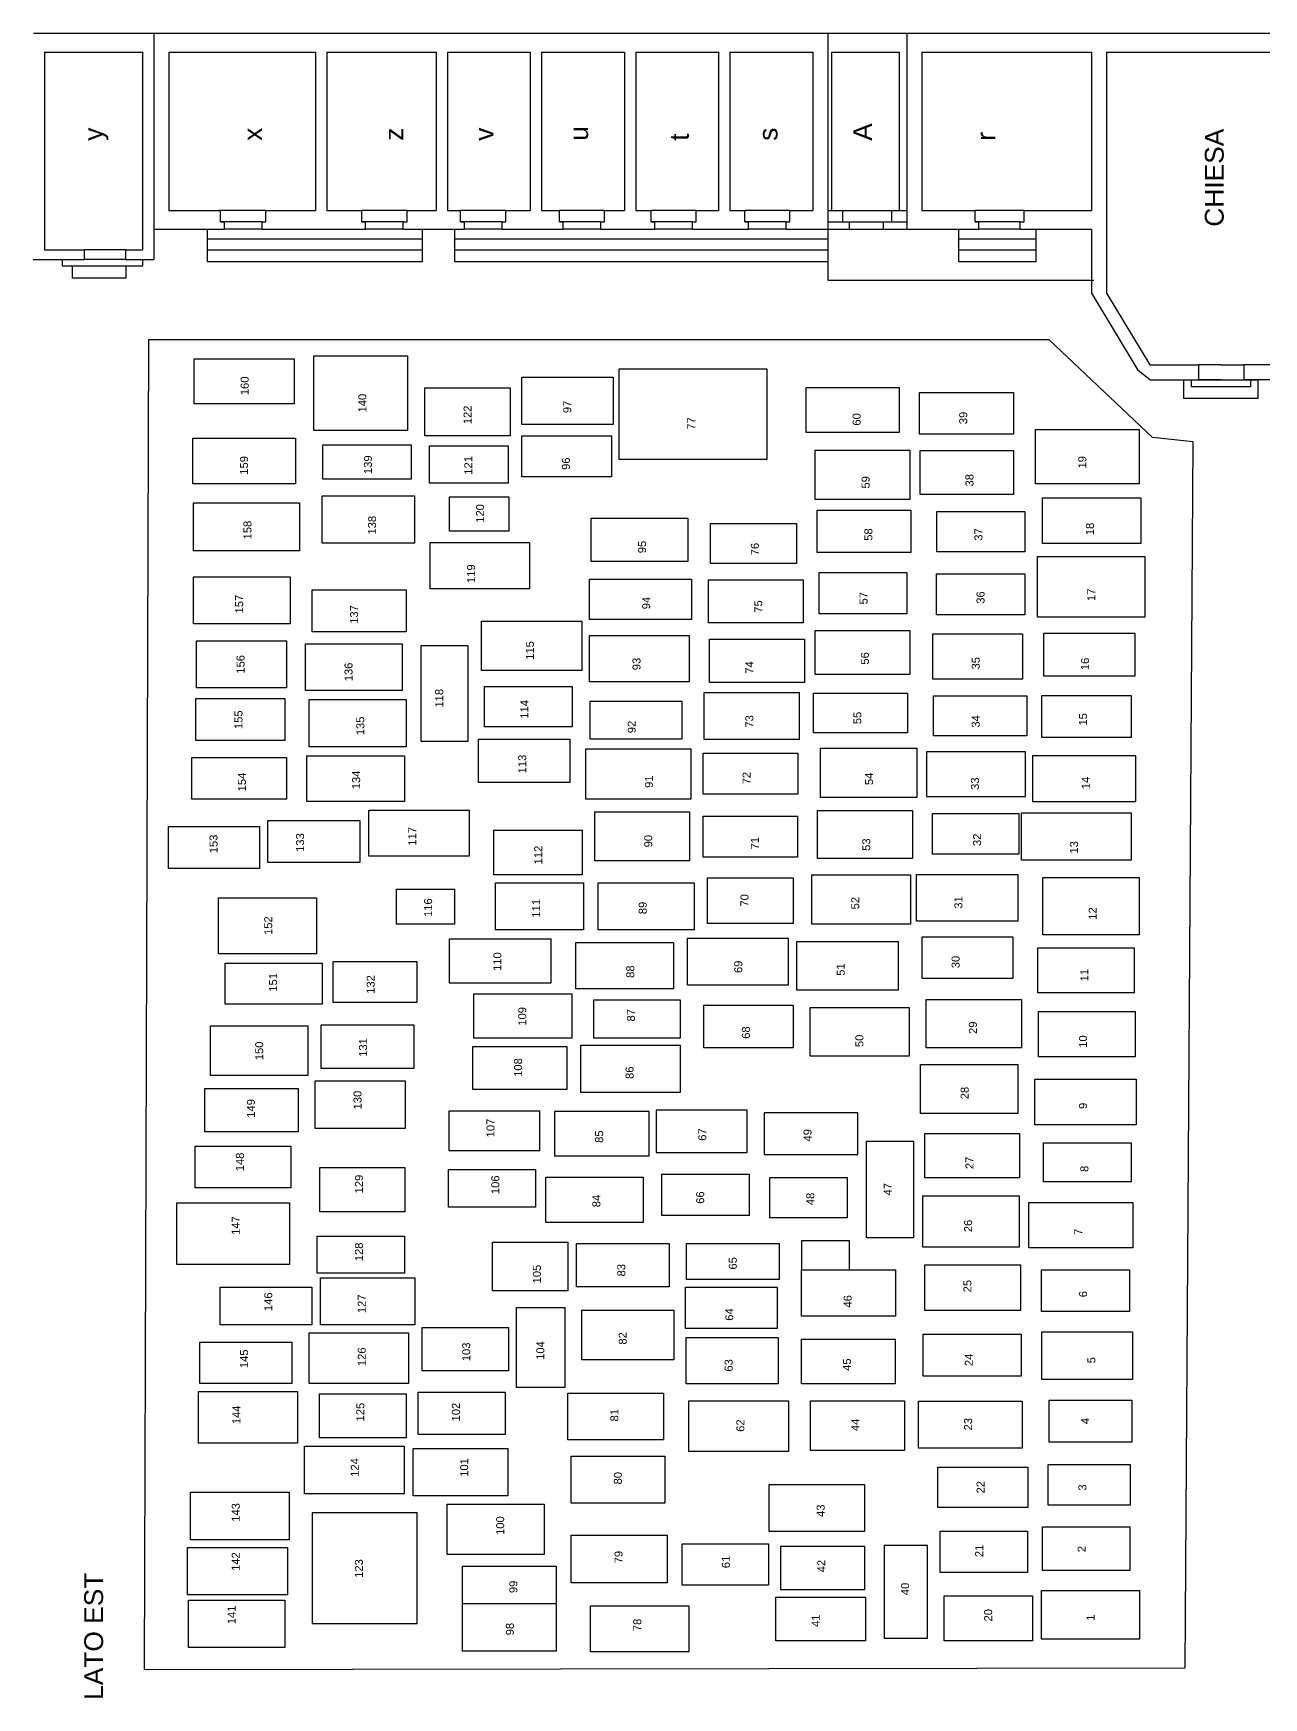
# Model space of a CAD drawing. Header units: millimetres. Extents: x 4085 to 4872, y 1447 to 1654.
# Drawn here: x 4117.08 to 4149.75, y 1609.56 to 1653.74 of the extents above; entities that cross this region are included whole.
import ezdxf

# ---------------------------------------------------------------- set-up
doc = ezdxf.new("R2010")
doc.units = ezdxf.units.MM
for name, color, linetype in [('01', 4, 'Continuous'), ('02', 3, 'Continuous'), ('04', 1, 'Continuous'), ('scritte', 6, 'Continuous')]:
    doc.layers.add(name, color=color, linetype=linetype)
doc.styles.get("Standard").update_dxf_attribs({"font": 'arial.ttf'})

# ---------------------------------------------------------------- blocks, each defined once
blk = doc.blocks.new('porta')
at = {"layer": '02', "color": 3}
for p, q in [((2556.688, 1439.223), (2555.488, 1439.223)), ((2556.588, 1438.923), (2555.588, 1438.923)), ((2556.588, 1438.723), (2555.588, 1438.723))]:
    blk.add_line(p, q, dxfattribs=at)
at = {"layer": '04'}
for p, q in [((2555.488, 1438.923), (2555.588, 1438.923)), ((2556.588, 1438.923), (2556.688, 1438.923))]:
    blk.add_line(p, q, dxfattribs=at)
for points in [[(2555.588, 1438.723), (2555.588, 1438.923), (2555.488, 1438.923), (2555.488, 1439.223)], [(2556.588, 1438.723), (2556.588, 1438.923), (2556.688, 1438.923), (2556.688, 1439.223)]]:
    blk.add_lwpolyline(points, dxfattribs=at)

msp = doc.modelspace()

# ---------------------------------------------------------------- linework, layer by layer
at = {"layer": '01'}
for p, q in [((4121.7039, 1647.6696), (4121.7039, 1648.5351)), ((4127.4039, 1648.2686), (4121.7039, 1648.2686)), ((4127.4039, 1648.5351), (4127.4039, 1647.6696)), ((4128.2735, 1647.6696), (4128.2735, 1648.5351)), ((4138.1736, 1648.2686), (4128.2735, 1648.2686)), ((4138.1736, 1648.5351), (4138.1736, 1647.18)), ((4141.6505, 1647.6696), (4141.6505, 1648.5351)), ((4143.7002, 1648.2686), (4141.6505, 1648.2686)), ((4143.7002, 1648.5351), (4143.7002, 1647.6696)), ((4127.4039, 1647.9808), (4121.7039, 1647.9808)), ((4138.1736, 1647.9808), (4128.2735, 1647.9808)), ((4143.7002, 1647.9808), (4141.6505, 1647.9808)), ((4127.4039, 1647.6696), (4121.7039, 1647.6696)), ((4138.1736, 1647.6696), (4128.2735, 1647.6696)), ((4143.7002, 1647.6696), (4141.6505, 1647.6696)), ((4138.1736, 1647.18), (4145.239, 1647.18)), ((4120.1347, 1645.6015), (4120.0192, 1610.3115)), ((4144.0492, 1645.5967), (4120.1347, 1645.6015)), ((4146.7947, 1643.0098), (4144.0492, 1645.5967)), ((4147.8733, 1642.8922), (4146.7947, 1643.0098)), ((4147.6684, 1610.3514), (4147.8733, 1642.8922)), ((4120.0192, 1610.3115), (4147.6684, 1610.3514))]:
    msp.add_line(p, q, dxfattribs=at)
for points in [[(4117.839, 1647.7351), (4117.839, 1647.5641), (4119.986, 1647.5641), (4119.986, 1647.7351)], [(4118.1123, 1647.5641), (4118.1123, 1647.2434), (4119.5384, 1647.2434), (4119.5384, 1647.5641)]]:
    msp.add_lwpolyline(points, dxfattribs=at)
for points in [[(4147.627, 1644.5351), (4149.5954, 1644.5351), (4149.5954, 1644.0427), (4147.627, 1644.0427)], [(4147.8345, 1644.5351), (4149.4035, 1644.5351), (4149.4035, 1644.3511), (4147.8345, 1644.3511)]]:
    msp.add_lwpolyline(points, close=True, dxfattribs=at)
at = {"layer": '02'}
for p, q in [((4120.2736, 1653.7351), (4120.2736, 1647.7351)), ((4138.1736, 1653.7351), (4138.1736, 1648.5351)), ((4140.2736, 1653.7351), (4140.2736, 1648.5351)), ((4138.5736, 1649.0351), (4139.8736, 1649.0351)), ((4138.7506, 1648.7351), (4139.6506, 1648.7351)), ((4138.7506, 1648.5351), (4139.6506, 1648.5351)), ((4119.5236, 1647.9851), (4118.4236, 1647.9851)), ((4119.5236, 1647.7351), (4118.4236, 1647.7351)), ((4148.6236, 1644.9351), (4148.0236, 1644.9351)), ((4148.6236, 1644.9351), (4149.2236, 1644.9351)), ((4148.6236, 1644.5351), (4148.0236, 1644.5351)), ((4148.6236, 1644.5351), (4149.2236, 1644.5351)), ((4130.9638, 1612.0515), (4128.4697, 1612.0515))]:
    msp.add_line(p, q, dxfattribs=at)
at = {"layer": '02', "color": 3}
for p, q in [((4123.2518, 1649.0351), (4122.0056, 1649.0351)), ((4123.1518, 1648.7351), (4122.1518, 1648.7351)), ((4143.3872, 1649.0351), (4142.0872, 1649.0351)), ((4143.2872, 1648.7351), (4142.1872, 1648.7351)), ((4123.1518, 1648.5351), (4122.1518, 1648.5351)), ((4143.2872, 1648.5351), (4142.1872, 1648.5351))]:
    msp.add_line(p, q, dxfattribs=at)
at = {"layer": '02'}
for points in [[(4124.5254, 1645.1734), (4127.013, 1645.1734), (4127.013, 1643.1926), (4124.5254, 1643.1926)], [(4121.35, 1645.0925), (4123.9995, 1645.0925), (4123.9995, 1643.9), (4121.35, 1643.9)], [(4136.5593, 1642.4246), (4132.6356, 1642.4246), (4132.6356, 1644.8298), (4136.5593, 1644.8298)], [(4127.4782, 1644.3245), (4129.7434, 1644.3245), (4129.7434, 1643.0511), (4127.4782, 1643.0511)], [(4130.0468, 1644.6074), (4132.4738, 1644.6074), (4132.4738, 1643.3543), (4130.0468, 1643.3543)], [(4137.5969, 1644.331), (4140.0707, 1644.331), (4140.0707, 1643.1393), (4137.5969, 1643.1393)], [(4143.1038, 1643.0997), (4140.6101, 1643.0997), (4140.6101, 1644.1999), (4143.1038, 1644.1999)], [(4121.3096, 1642.9905), (4124.04, 1642.9905), (4124.04, 1641.7778), (4121.3096, 1641.7778)], [(4132.4334, 1641.9597), (4130.0468, 1641.9597), (4130.0468, 1643.0511), (4132.4334, 1643.0511)], [(4143.6874, 1643.219), (4146.4464, 1643.219), (4146.4464, 1641.7741), (4143.6874, 1641.7741)], [(4124.7681, 1642.8086), (4127.1142, 1642.8086), (4127.1142, 1641.8991), (4124.7681, 1641.8991)], [(4129.6828, 1641.798), (4127.5996, 1641.798), (4127.5996, 1642.7884), (4129.6828, 1642.7884)], [(4137.838, 1642.6703), (4140.3498, 1642.6703), (4140.3498, 1641.3645), (4137.838, 1641.3645)], [(4143.1038, 1641.4958), (4140.6234, 1641.4958), (4140.6234, 1642.6622), (4143.1038, 1642.6622)], [(4121.3298, 1641.2725), (4124.1411, 1641.2725), (4124.1411, 1639.9992), (4121.3298, 1639.9992)], [(4124.7478, 1641.4544), (4127.1951, 1641.4544), (4127.1951, 1640.2013), (4124.7478, 1640.2013)], [(4129.703, 1640.5247), (4128.1254, 1640.5247), (4128.1254, 1641.4342), (4129.703, 1641.4342)], [(4143.8731, 1641.403), (4146.4862, 1641.403), (4146.4862, 1640.1967), (4143.8731, 1640.1967)], [(4131.8885, 1640.864), (4134.4571, 1640.864), (4134.4571, 1639.7119), (4131.8885, 1639.7119)], [(4135.0584, 1640.7275), (4137.3419, 1640.7275), (4137.3419, 1639.6626), (4135.0584, 1639.6626)], [(4140.3837, 1639.954), (4137.89, 1639.954), (4137.89, 1641.0807), (4140.3837, 1641.0807)], [(4141.0744, 1641.0451), (4143.4089, 1641.0451), (4143.4089, 1639.9714), (4141.0744, 1639.9714)], [(4130.2491, 1638.9886), (4127.6198, 1638.9886), (4127.6198, 1640.2215), (4130.2491, 1640.2215)], [(4143.7405, 1639.8521), (4146.5923, 1639.8521), (4146.5923, 1638.235), (4143.7405, 1638.235)], [(4140.2775, 1638.3236), (4137.943, 1638.3236), (4137.943, 1639.4238), (4140.2775, 1639.4238)], [(4141.0611, 1639.3882), (4143.4089, 1639.3882), (4143.4089, 1638.3012), (4141.0611, 1638.3012)], [(4121.3298, 1639.312), (4123.8984, 1639.312), (4123.8984, 1638.0589), (4121.3298, 1638.0589)], [(4124.4861, 1638.9641), (4126.9738, 1638.9641), (4126.9738, 1637.8525), (4124.4861, 1637.8525)], [(4131.848, 1639.2471), (4134.5582, 1639.2471), (4134.5582, 1638.1758), (4131.848, 1638.1758)], [(4135.0077, 1639.2316), (4137.5195, 1639.2316), (4137.5195, 1638.0906), (4135.0077, 1638.0906)], [(4128.9761, 1638.1354), (4131.6458, 1638.1354), (4131.6458, 1636.8217), (4128.9761, 1636.8217)], [(4121.4107, 1637.6142), (4123.7972, 1637.6142), (4123.7972, 1636.3611), (4121.4107, 1636.3611)], [(4134.4975, 1636.5185), (4131.848, 1636.5185), (4131.848, 1637.7514), (4134.4975, 1637.7514)], [(4135.0324, 1637.6554), (4137.5569, 1637.6554), (4137.5569, 1636.5018), (4135.0324, 1636.5018)], [(4140.3572, 1636.7153), (4137.837, 1636.7153), (4137.837, 1637.8818), (4140.3572, 1637.8818)], [(4140.9683, 1637.7975), (4143.3426, 1637.7975), (4143.3426, 1636.5913), (4140.9683, 1636.5913)], [(4143.9129, 1637.8108), (4146.327, 1637.8108), (4146.327, 1636.6708), (4143.9129, 1636.6708)], [(4124.3041, 1637.5291), (4126.8726, 1637.5291), (4126.8726, 1636.2962), (4124.3041, 1636.2962)], [(4127.3783, 1637.4887), (4128.612, 1637.4887), (4128.612, 1634.942), (4127.3783, 1634.942)], [(4129.057, 1636.3972), (4131.3828, 1636.3972), (4131.3828, 1635.326), (4129.057, 1635.326)], [(4121.3905, 1636.0782), (4123.7568, 1636.0782), (4123.7568, 1634.9665), (4121.3905, 1634.9665)], [(4124.4052, 1636.0536), (4126.9738, 1636.0536), (4126.9738, 1634.8005), (4124.4052, 1634.8005)], [(4134.2953, 1635.0026), (4131.8682, 1635.0026), (4131.8682, 1636.0132), (4134.2953, 1636.0132)], [(4134.8928, 1636.2356), (4137.4173, 1636.2356), (4137.4173, 1634.9932), (4134.8928, 1634.9932)], [(4140.2909, 1635.1644), (4137.7972, 1635.1644), (4137.7972, 1636.2249), (4140.2909, 1636.2249)], [(4140.9819, 1636.1468), (4143.4624, 1636.1468), (4143.4624, 1635.0863), (4140.9819, 1635.0863)], [(4143.8603, 1636.16), (4146.2346, 1636.16), (4146.2346, 1635.0466), (4143.8603, 1635.0466)], [(4128.8952, 1635.0026), (4131.3222, 1635.0026), (4131.3222, 1633.8506), (4128.8952, 1633.8506)], [(4121.2905, 1634.5176), (4123.7984, 1634.5176), (4123.7984, 1633.4059), (4121.2905, 1633.4059)], [(4124.3445, 1634.558), (4126.9333, 1634.558), (4126.9333, 1633.3453), (4124.3445, 1633.3453)], [(4131.7469, 1634.7399), (4134.538, 1634.7399), (4134.538, 1633.4059), (4131.7469, 1633.4059)], [(4134.867, 1634.6332), (4137.3788, 1634.6332), (4137.3788, 1633.543), (4134.867, 1633.543)], [(4137.9831, 1634.7638), (4140.5431, 1634.7638), (4140.5431, 1633.4516), (4137.9831, 1633.4516)], [(4143.4226, 1634.6622), (4140.7962, 1634.6622), (4140.7962, 1633.4824), (4143.4226, 1633.4824)], [(4146.3539, 1634.5561), (4143.6083, 1634.5561), (4143.6083, 1633.3499), (4146.3539, 1633.3499)], [(4123.3087, 1632.8422), (4125.7488, 1632.8422), (4125.7488, 1631.7293), (4123.3087, 1631.7293)], [(4125.9865, 1633.1173), (4128.6519, 1633.1173), (4128.6519, 1631.8919), (4125.9865, 1631.8919)], [(4131.9873, 1633.0739), (4134.4991, 1633.0739), (4134.4991, 1631.7681), (4131.9873, 1631.7681)], [(4134.867, 1632.9598), (4137.3661, 1632.9598), (4137.3661, 1631.8696), (4134.867, 1631.8696)], [(4137.9035, 1633.1069), (4140.4237, 1633.1069), (4140.4237, 1631.8344), (4137.9035, 1631.8344)], [(4140.9554, 1633.0318), (4143.2501, 1633.0318), (4143.2501, 1631.9448), (4140.9554, 1631.9448)], [(4143.3152, 1633.0485), (4146.2333, 1633.0485), (4146.2333, 1631.7893), (4143.3152, 1631.7893)], [(4123.0835, 1631.5667), (4120.6684, 1631.5667), (4120.6684, 1632.6797), (4123.0835, 1632.6797)], [(4129.3026, 1632.5888), (4131.6487, 1632.5888), (4131.6487, 1631.3964), (4129.3026, 1631.3964)], [(4137.7467, 1631.4005), (4140.3727, 1631.4005), (4140.3727, 1630.0947), (4137.7467, 1630.0947)], [(4140.5311, 1631.4068), (4143.2238, 1631.4068), (4143.2238, 1630.1741), (4140.5311, 1630.1741)], [(4126.7248, 1631.0165), (4128.2639, 1631.0165), (4128.2639, 1630.0912), (4126.7248, 1630.0912)], [(4131.6891, 1629.9411), (4129.3486, 1629.9411), (4129.3486, 1631.185), (4131.6891, 1631.185)], [(4132.0761, 1631.185), (4134.626, 1631.185), (4134.626, 1629.9426), (4132.0761, 1629.9426)], [(4134.9812, 1631.3244), (4137.252, 1631.3244), (4137.252, 1630.1074), (4134.9812, 1630.1074)], [(4143.887, 1631.3273), (4146.447, 1631.3273), (4146.447, 1629.8029), (4143.887, 1629.8029)], [(4124.5976, 1629.3034), (4121.9948, 1629.3034), (4121.9948, 1630.7914), (4124.5976, 1630.7914)], [(4130.8202, 1628.5227), (4128.1307, 1628.5227), (4128.1307, 1629.7017), (4130.8202, 1629.7017)], [(4134.4484, 1629.7144), (4137.1251, 1629.7144), (4137.1251, 1628.472), (4134.4484, 1628.472)], [(4140.677, 1629.7499), (4143.0911, 1629.7499), (4143.0911, 1628.6497), (4140.677, 1628.6497)], [(4131.4798, 1629.6003), (4134.0805, 1629.6003), (4134.0805, 1628.3706), (4131.4798, 1628.3706)], [(4140.0556, 1629.6256), (4137.3408, 1629.6256), (4137.3408, 1628.3452), (4140.0556, 1628.3452)], [(4143.7543, 1629.4583), (4146.3143, 1629.4583), (4146.3143, 1628.2653), (4143.7543, 1628.2653)], [(4124.7477, 1627.9654), (4122.17, 1627.9654), (4122.17, 1629.0533), (4124.7477, 1629.0533)], [(4127.2629, 1628.0154), (4125.0355, 1628.0154), (4125.0355, 1629.1033), (4127.2629, 1629.1033)], [(4128.7777, 1628.2438), (4131.3783, 1628.2438), (4131.3783, 1627.0648), (4128.7777, 1627.0648)], [(4131.9619, 1628.079), (4134.2584, 1628.079), (4134.2584, 1627.0648), (4131.9619, 1627.0648)], [(4134.8797, 1627.9395), (4137.252, 1627.9395), (4137.252, 1626.8112), (4134.8797, 1626.8112)], [(4137.7087, 1627.8761), (4140.3347, 1627.8761), (4140.3347, 1626.583), (4137.7087, 1626.583)], [(4140.7831, 1628.093), (4143.3166, 1628.093), (4143.3166, 1626.8072), (4140.7831, 1626.8072)], [(4143.7676, 1627.7749), (4146.3408, 1627.7749), (4146.3408, 1626.5686), (4143.7676, 1626.5686)], [(4124.3729, 1627.3816), (4121.7702, 1627.3816), (4121.7702, 1626.0811), (4124.3729, 1626.0811)], [(4127.1884, 1627.4066), (4124.7108, 1627.4066), (4124.7108, 1626.2686), (4127.1884, 1626.2686)], [(4128.7526, 1626.8439), (4131.2427, 1626.8439), (4131.2427, 1625.7059), (4128.7526, 1625.7059)], [(4131.6181, 1626.8814), (4134.2584, 1626.8814), (4134.2584, 1625.6184), (4131.6181, 1625.6184)], [(4140.6372, 1626.3652), (4143.2238, 1626.3652), (4143.2238, 1625.0661), (4140.6372, 1625.0661)], [(4121.6326, 1625.7309), (4124.1102, 1625.7309), (4124.1102, 1624.5805), (4121.6326, 1624.5805)], [(4124.5606, 1625.931), (4126.9507, 1625.931), (4126.9507, 1624.668), (4124.5606, 1624.668)], [(4143.6748, 1625.9807), (4146.3674, 1625.9807), (4146.3674, 1624.7613), (4143.6748, 1624.7613)], [(4130.5295, 1625.1307), (4128.1144, 1625.1307), (4128.1144, 1624.0803), (4130.5295, 1624.0803)], [(4133.4325, 1625.1182), (4130.9174, 1625.1182), (4130.9174, 1623.9427), (4133.4325, 1623.9427)], [(4136.0353, 1625.1557), (4133.6202, 1625.1557), (4133.6202, 1624.0303), (4136.0353, 1624.0303)], [(4138.9759, 1625.0807), (4136.4857, 1625.0807), (4136.4857, 1623.9803), (4138.9759, 1623.9803)], [(4140.7527, 1624.5305), (4143.2679, 1624.5305), (4143.2679, 1623.355), (4140.7527, 1623.355)], [(4123.9159, 1623.0916), (4121.3738, 1623.0916), (4121.3738, 1624.1938), (4123.9159, 1624.1938)], [(4139.2011, 1624.3304), (4140.4524, 1624.3304), (4140.4524, 1621.7669), (4139.2011, 1621.7669)], [(4143.9002, 1624.2841), (4146.2347, 1624.2841), (4146.2347, 1623.2502), (4143.9002, 1623.2502)], [(4126.943, 1622.4585), (4124.6825, 1622.4585), (4124.6825, 1623.631), (4126.943, 1623.631)], [(4130.416, 1622.5835), (4128.1007, 1622.5835), (4128.1007, 1623.5763), (4130.416, 1623.5763)], [(4133.7704, 1623.4551), (4136.0853, 1623.4551), (4136.0853, 1622.3546), (4133.7704, 1622.3546)], [(4130.6897, 1623.373), (4133.271, 1623.373), (4133.271, 1622.1693), (4130.6897, 1622.1693)], [(4136.6359, 1623.3675), (4138.6881, 1623.3675), (4138.6881, 1622.2921), (4136.6359, 1622.2921)], [(4123.8841, 1621.0583), (4120.8883, 1621.0583), (4120.8883, 1622.692), (4123.8841, 1622.692)], [(4140.7027, 1622.8798), (4143.2554, 1622.8798), (4143.2554, 1621.5168), (4140.7027, 1621.5168)], [(4143.5156, 1622.7067), (4146.2745, 1622.7067), (4146.2745, 1621.5005), (4143.5156, 1621.5005)], [(4126.9347, 1620.8238), (4124.6116, 1620.8238), (4124.6116, 1621.8087), (4126.9347, 1621.8087)], [(4137.4784, 1620.9174), (4138.7503, 1620.9174), (4138.7503, 1621.69), (4137.4784, 1621.69)], [(4131.2681, 1620.3566), (4129.2729, 1620.3566), (4129.2729, 1621.6526), (4131.2681, 1621.6526)], [(4133.9617, 1620.4687), (4131.5051, 1620.4687), (4131.5051, 1621.6152), (4133.9617, 1621.6152)], [(4136.8798, 1620.6557), (4134.4231, 1620.6557), (4134.4231, 1621.6152), (4136.8798, 1621.6152)], [(4139.9724, 1619.6836), (4137.4784, 1619.6836), (4137.4784, 1620.9174), (4139.9724, 1620.9174)], [(4143.302, 1621.042), (4140.7456, 1621.042), (4140.7456, 1619.8456), (4143.302, 1619.8456)], [(4146.1827, 1619.8082), (4143.8507, 1619.8082), (4143.8507, 1620.9174), (4146.1827, 1620.9174)], [(4124.4688, 1619.4594), (4122.0371, 1619.4594), (4122.0371, 1620.4564), (4124.4688, 1620.4564)], [(4127.2123, 1619.4594), (4124.7057, 1619.4594), (4124.7057, 1620.7056), (4127.2123, 1620.7056)], [(4136.8299, 1619.3596), (4134.3982, 1619.3596), (4134.3982, 1620.4563), (4136.8299, 1620.4563)], [(4131.1933, 1617.7894), (4129.9088, 1617.7894), (4129.9088, 1619.9204), (4131.1933, 1619.9204)], [(4134.0864, 1618.5246), (4131.6422, 1618.5246), (4131.6422, 1619.8456), (4134.0864, 1619.8456)], [(4127.0377, 1617.9017), (4124.4065, 1617.9017), (4124.4065, 1619.2476), (4127.0377, 1619.2476)], [(4129.6939, 1618.2382), (4127.3994, 1618.2382), (4127.3994, 1619.3847), (4129.6939, 1619.3847)], [(4136.8548, 1617.8891), (4134.4107, 1617.8891), (4134.4107, 1619.1228), (4136.8548, 1619.1228)], [(4139.96, 1617.8891), (4137.4784, 1617.8891), (4137.4784, 1619.073), (4139.96, 1619.073)], [(4143.3145, 1619.1976), (4140.6957, 1619.1976), (4140.6957, 1618.1009), (4143.3145, 1618.1009)], [(4146.27, 1618.0012), (4143.8632, 1618.0012), (4143.8632, 1619.2724), (4146.27, 1619.2724)], [(4123.9451, 1617.9017), (4121.5009, 1617.9017), (4121.5009, 1618.9984), (4123.9451, 1618.9984)], [(4124.0947, 1616.319), (4121.4634, 1616.319), (4121.4634, 1617.6898), (4124.0947, 1617.6898)], [(4126.9754, 1616.4561), (4124.6808, 1616.4561), (4124.6808, 1617.6275), (4126.9754, 1617.6275)], [(4129.6066, 1616.5433), (4127.2996, 1616.5433), (4127.2996, 1617.6649), (4129.6066, 1617.6649)], [(4133.8121, 1616.4061), (4131.2681, 1616.4061), (4131.2681, 1617.6398), (4133.8121, 1617.6398)], [(4137.1292, 1616.0946), (4134.4855, 1616.0946), (4134.4855, 1617.4405), (4137.1292, 1617.4405)], [(4140.2094, 1616.1195), (4137.7153, 1616.1195), (4137.7153, 1617.4405), (4140.2094, 1617.4405)], [(4143.3395, 1616.1818), (4140.5835, 1616.1818), (4140.5835, 1617.428), (4143.3395, 1617.428)], [(4146.2451, 1616.3438), (4144.0503, 1616.3438), (4144.0503, 1617.4529), (4146.2451, 1617.4529)], [(4126.9234, 1614.9676), (4124.2797, 1614.9676), (4124.2797, 1616.2387), (4126.9234, 1616.2387)], [(4129.6794, 1614.9177), (4127.1603, 1614.9177), (4127.1603, 1616.1764), (4129.6794, 1616.1764)], [(4133.8495, 1614.7237), (4131.3554, 1614.7237), (4131.3554, 1615.9699), (4133.8495, 1615.9699)], [(4143.4887, 1614.607), (4141.0944, 1614.607), (4141.0944, 1615.6787), (4143.4887, 1615.6787)], [(4146.2073, 1614.6693), (4144.0249, 1614.6693), (4144.0249, 1615.7535), (4146.2073, 1615.7535)], [(4139.149, 1613.9715), (4136.6175, 1613.9715), (4136.6175, 1615.2177), (4139.149, 1615.2177)], [(4123.8682, 1613.7463), (4121.2494, 1613.7463), (4121.2494, 1615.0174), (4123.8682, 1615.0174)], [(4130.6396, 1613.36), (4128.0707, 1613.36), (4128.0707, 1614.6934), (4130.6396, 1614.6934)], [(4127.2726, 1614.4691), (4124.4792, 1614.4691), (4124.4792, 1611.5281), (4127.2726, 1611.5281)], [(4133.9068, 1612.6123), (4131.3629, 1612.6123), (4131.3629, 1613.8709), (4133.9068, 1613.8709)], [(4143.4762, 1612.8873), (4141.1568, 1612.8873), (4141.1568, 1613.9839), (4143.4762, 1613.9839)], [(4146.1948, 1612.9371), (4143.8753, 1612.9371), (4143.8753, 1614.0961), (4146.1948, 1614.0961)], [(4123.8308, 1612.2882), (4121.1746, 1612.2882), (4121.1746, 1613.5469), (4123.8308, 1613.5469)], [(4136.6004, 1612.5499), (4134.3059, 1612.5499), (4134.3059, 1613.6466), (4136.6004, 1613.6466)], [(4139.149, 1612.4262), (4136.9293, 1612.4262), (4136.9293, 1613.5851), (4139.149, 1613.5851)], [(4140.8201, 1613.5976), (4139.6728, 1613.5976), (4139.6728, 1611.1426), (4140.8201, 1611.1426)], [(4130.9638, 1610.7928), (4128.4697, 1610.7928), (4128.4697, 1613.0484), (4130.9638, 1613.0484)], [(4123.7559, 1610.8925), (4121.1995, 1610.8925), (4121.1995, 1612.1512), (4123.7559, 1612.1512)], [(4134.4805, 1610.7803), (4131.8742, 1610.7803), (4131.8742, 1612.0016), (4134.4805, 1612.0016)], [(4139.174, 1611.0678), (4136.7921, 1611.0678), (4136.7921, 1612.2268), (4139.174, 1612.2268)], [(4141.269, 1612.2642), (4143.6134, 1612.2642), (4143.6134, 1611.0678), (4141.269, 1611.0678)], [(4143.8504, 1612.4012), (4146.4567, 1612.4012), (4146.4567, 1611.1176), (4143.8504, 1611.1176)]]:
    msp.add_lwpolyline(points, close=True, dxfattribs=at)
at = {"layer": '04'}
for p, q in [((4117.0773, 1653.7351), (4208.8736, 1653.7351)), ((4140.2736, 1653.7351), (4140.2736, 1653.7351)), ((4117.3736, 1653.2351), (4119.9736, 1653.2351)), ((4117.3736, 1653.2351), (4117.3736, 1647.9851)), ((4119.9736, 1653.2351), (4119.9736, 1647.9851)), ((4120.6736, 1653.2351), (4124.5736, 1653.2351)), ((4120.6736, 1653.2351), (4120.6736, 1649.0351)), ((4124.5736, 1653.2351), (4124.5736, 1649.0351)), ((4124.8736, 1653.2351), (4127.7736, 1653.2351)), ((4124.8736, 1653.2351), (4124.8736, 1649.0351)), ((4127.7736, 1653.2351), (4127.7736, 1649.0351)), ((4128.0736, 1653.2351), (4130.2736, 1653.2351)), ((4128.0736, 1653.2351), (4128.0736, 1649.0351)), ((4130.2736, 1653.2351), (4130.2736, 1649.0351)), ((4130.5736, 1653.2351), (4132.7736, 1653.2351)), ((4130.5736, 1653.2351), (4130.5736, 1649.0351)), ((4132.7736, 1653.2351), (4132.7736, 1649.0351)), ((4133.0736, 1653.2351), (4135.2736, 1653.2351)), ((4133.0736, 1653.2351), (4133.0736, 1649.0351)), ((4135.2736, 1653.2351), (4135.2736, 1649.0351)), ((4135.5736, 1653.2351), (4137.7736, 1653.2351)), ((4135.5736, 1653.2351), (4135.5736, 1649.0351)), ((4137.7736, 1653.2351), (4137.7736, 1649.0351)), ((4138.2736, 1653.2351), (4140.0736, 1653.2351)), ((4138.2736, 1653.2351), (4138.2736, 1649.0351)), ((4140.0736, 1653.2351), (4140.0736, 1649.0351)), ((4140.6736, 1653.2351), (4145.1736, 1653.2351)), ((4140.6736, 1653.2351), (4140.6736, 1649.0351)), ((4145.1736, 1653.2351), (4145.1736, 1649.0351)), ((4145.5736, 1653.2351), (4151.6736, 1653.2351)), ((4145.5736, 1653.2351), (4145.5736, 1646.8351)), ((4120.6736, 1649.0351), (4122.0518, 1649.0351)), ((4122.0518, 1648.7351), (4122.1518, 1648.7351)), ((4123.1518, 1648.7351), (4123.2518, 1648.7351)), ((4123.2518, 1649.0351), (4124.5736, 1649.0351)), ((4124.8736, 1649.0351), (4125.8002, 1649.0351)), ((4127.0002, 1649.0351), (4127.7736, 1649.0351)), ((4128.0736, 1649.0351), (4128.4245, 1649.0351)), ((4129.6245, 1649.0351), (4130.2736, 1649.0351)), ((4130.5736, 1649.0351), (4131.0456, 1649.0351)), ((4132.2456, 1649.0351), (4132.7736, 1649.0351)), ((4133.0736, 1649.0351), (4133.4813, 1649.0351)), ((4134.6813, 1649.0351), (4135.2736, 1649.0351)), ((4135.5736, 1649.0351), (4135.9694, 1649.0351)), ((4137.1694, 1649.0351), (4137.7736, 1649.0351)), ((4138.1736, 1649.0351), (4138.5736, 1649.0351)), ((4138.1736, 1648.7351), (4138.7506, 1648.7351)), ((4138.5736, 1648.7351), (4138.5736, 1649.0351)), ((4138.7506, 1648.5351), (4138.7506, 1648.7351)), ((4139.6506, 1648.7351), (4140.2736, 1648.7351)), ((4139.6506, 1648.5351), (4139.6506, 1648.7351)), ((4139.8736, 1649.0351), (4140.2736, 1649.0351)), ((4139.8736, 1648.7351), (4139.8736, 1649.0351)), ((4140.6736, 1649.0351), (4142.0872, 1649.0351)), ((4142.0872, 1648.7351), (4142.1872, 1648.7351)), ((4142.0872, 1648.7351), (4142.1872, 1648.7351)), ((4143.2872, 1648.7351), (4143.3872, 1648.7351)), ((4143.2872, 1648.7351), (4143.3872, 1648.7351)), ((4143.3872, 1649.0351), (4145.1736, 1649.0351)), ((4120.2736, 1648.5351), (4122.1518, 1648.5351)), ((4123.1518, 1648.5351), (4125.9002, 1648.5351)), ((4126.9002, 1648.5351), (4128.5245, 1648.5351)), ((4129.5245, 1648.5351), (4131.1456, 1648.5351)), ((4132.1456, 1648.5351), (4133.5813, 1648.5351)), ((4134.5813, 1648.5351), (4136.0694, 1648.5351)), ((4137.0694, 1648.5351), (4138.7506, 1648.5351)), ((4139.6506, 1648.5351), (4142.1872, 1648.5351)), ((4143.2872, 1648.5351), (4145.1736, 1648.5351)), ((4145.1736, 1648.5351), (4145.1736, 1646.8351)), ((4117.3736, 1647.9851), (4118.4236, 1647.9851)), ((4118.4236, 1647.9851), (4118.4236, 1647.7351)), ((4119.5236, 1647.9851), (4119.9736, 1647.9851)), ((4119.5236, 1647.9851), (4119.5236, 1647.7351)), ((4117.0736, 1647.7351), (4118.4236, 1647.7351)), ((4119.5236, 1647.7351), (4120.2736, 1647.7351)), ((4145.1736, 1646.8351), (4146.4116, 1644.7898)), ((4145.5736, 1646.8351), (4146.7236, 1644.9351)), ((4146.7236, 1644.5351), (4146.4091, 1644.7898)), ((4146.7236, 1644.9351), (4148.0236, 1644.9351)), ((4148.0236, 1644.9351), (4148.0236, 1644.5351)), ((4150.5236, 1644.9351), (4149.2236, 1644.9351)), ((4149.2236, 1644.9351), (4149.2236, 1644.5351)), ((4146.7236, 1644.5351), (4148.0236, 1644.5351)), ((4150.5236, 1644.5351), (4149.2236, 1644.5351))]:
    msp.add_line(p, q, dxfattribs=at)
for points in [[(4122.1518, 1648.5351), (4122.1518, 1648.7351), (4122.0518, 1648.7351), (4122.0518, 1649.0351)], [(4123.1518, 1648.5351), (4123.1518, 1648.7351), (4123.2518, 1648.7351), (4123.2518, 1649.0351)], [(4142.1872, 1648.5351), (4142.1872, 1648.7351), (4142.0872, 1648.7351), (4142.0872, 1649.0351)], [(4143.2872, 1648.5351), (4143.2872, 1648.7351), (4143.3872, 1648.7351), (4143.3872, 1649.0351)]]:
    msp.add_lwpolyline(points, dxfattribs=at)

# ---------------------------------------------------------------- block references
at = {"layer": '01'}
for p in [(1570.3124, 209.812), (1572.9366, 209.812), (1575.5577, 209.812), (1577.9934, 209.812), (1580.4815, 209.812)]:
    msp.add_blockref('porta', p, dxfattribs=at)

# ---------------------------------------------------------------- texts
at = {"layer": 'scritte'}
for s, height, p in [('A', 0.5, (4139.3518, 1650.8817)), ('y', 0.5, (4118.9226, 1650.8817)), ('x', 0.5, (4123.1521, 1650.8817)), ('z', 0.5, (4126.9027, 1650.8817)), ('v', 0.5, (4129.2968, 1650.8817)), ('u', 0.5, (4131.8105, 1650.8817)), ('t', 0.5, (4134.4839, 1650.8817)), ('s', 0.5, (4136.838, 1650.8817)), ('r', 0.5, (4142.6236, 1650.8817)), ('CHIESA', 0.5, (4148.6885, 1648.6027)), ('160', 0.21243, (4122.7961, 1644.1315)), ('140', 0.21243, (4125.9212, 1643.6722)), ('122', 0.21243, (4128.7153, 1643.36)), ('97', 0.21243, (4131.3624, 1643.6539)), ('77', 0.21243, (4134.6529, 1643.213)), ('60', 0.21243, (4139.0464, 1643.3232)), ('39', 0.21243, (4141.8773, 1643.36)), ('159', 0.21243, (4122.7777, 1642.0189)), ('139', 0.21243, (4126.0682, 1642.0373)), ('121', 0.21243, (4128.7337, 1642.0189)), ('96', 0.21243, (4131.3257, 1642.1475)), ('19', 0.21243, (4145.0391, 1642.1843)), ('38', 0.21243, (4142.0427, 1641.7066)), ('59', 0.21243, (4139.2853, 1641.6515)), ('120', 0.21243, (4129.0463, 1640.7438)), ('158', 0.21243, (4122.8697, 1640.3029)), ('138', 0.21243, (4126.1786, 1640.4315)), ('18', 0.21243, (4145.2414, 1640.4131)), ('95', 0.21243, (4133.3478, 1639.9355)), ('58', 0.21243, (4139.359, 1640.2662)), ('37', 0.21243, (4142.2818, 1640.2662)), ('76', 0.21243, (4136.3442, 1639.8804)), ('119', 0.21243, (4128.8073, 1639.1456)), ('36', 0.21243, (4142.337, 1638.5945)), ('17', 0.21243, (4145.2782, 1638.6679)), ('157', 0.21243, (4122.6491, 1638.3373)), ('137', 0.21243, (4125.7007, 1638.0617)), ('94', 0.21243, (4133.4581, 1638.4475)), ('75', 0.21243, (4136.4361, 1638.3557)), ('57', 0.21243, (4139.2303, 1638.5761)), ('115', 0.21243, (4130.3698, 1637.1065)), ('156', 0.21243, (4122.6859, 1636.7391)), ('93', 0.21243, (4133.2008, 1636.8309)), ('56', 0.21243, (4139.2671, 1636.9779)), ('35', 0.21243, (4142.2083, 1636.8493)), ('16', 0.21243, (4145.1127, 1636.8309)), ('136', 0.21243, (4125.5536, 1636.537)), ('74', 0.21243, (4136.1971, 1636.7391)), ('118', 0.21243, (4127.9617, 1635.8389)), ('114', 0.21243, (4130.2228, 1635.545)), ('155', 0.21243, (4122.6308, 1635.2694)), ('135', 0.21243, (4125.8661, 1635.1041)), ('92', 0.21243, (4133.0721, 1635.1592)), ('73', 0.21243, (4136.1971, 1635.3062)), ('55', 0.21243, (4139.0648, 1635.398)), ('34', 0.21243, (4142.2083, 1635.3062)), ('15', 0.21243, (4145.0576, 1635.3613)), ('113', 0.21243, (4130.1676, 1634.0937)), ('154', 0.21243, (4122.7227, 1633.6161)), ('134', 0.21243, (4125.7558, 1633.6712)), ('72', 0.21243, (4136.1236, 1633.7998)), ('54', 0.21243, (4139.3773, 1633.7814)), ('91', 0.21243, (4133.5317, 1633.708)), ('33', 0.21243, (4142.1899, 1633.6528)), ('14', 0.21243, (4145.1311, 1633.6712)), ('153', 0.21243, (4121.969, 1631.9713)), ('133', 0.21243, (4124.2668, 1632.008)), ('117', 0.21243, (4127.2448, 1632.1733)), ('90', 0.21243, (4133.5133, 1632.1281)), ('71', 0.21243, (4136.3442, 1632.073)), ('53', 0.21243, (4139.3038, 1632.0363)), ('32', 0.21243, (4142.245, 1632.1649)), ('112', 0.21243, (4130.5904, 1631.6773)), ('13', 0.21243, (4144.8186, 1631.9628)), ('116', 0.21243, (4127.6676, 1630.2812)), ('111', 0.21243, (4130.5353, 1630.2628)), ('89', 0.21243, (4133.3662, 1630.3547)), ('70', 0.21243, (4136.0685, 1630.5568)), ('52', 0.21243, (4139.0097, 1630.4833)), ('31', 0.21243, (4141.7487, 1630.5016)), ('12', 0.21243, (4145.3149, 1630.2077)), ('152', 0.21243, (4123.4212, 1629.8036)), ('110', 0.21243, (4129.5059, 1628.8483)), ('30', 0.21243, (4141.6752, 1628.9218)), ('151', 0.21243, (4123.5499, 1628.2972)), ('88', 0.21243, (4133.0353, 1628.6646)), ('69', 0.21243, (4135.903, 1628.7932)), ('51', 0.21243, (4138.6237, 1628.7197)), ('11', 0.21243, (4145.0944, 1628.5728)), ('132', 0.21243, (4126.1418, 1628.2421)), ('109', 0.21243, (4130.1676, 1627.3971)), ('87', 0.21243, (4133.0537, 1627.5073)), ('29', 0.21243, (4142.1347, 1627.1766)), ('131', 0.21243, (4125.9396, 1626.5704)), ('68', 0.21243, (4136.1052, 1627.048)), ('50', 0.21243, (4139.12, 1626.8276)), ('10', 0.21243, (4145.0576, 1626.8092)), ('150', 0.21243, (4123.1822, 1626.4785)), ('108', 0.21243, (4130.0573, 1626.0377)), ('86', 0.21243, (4133.0169, 1625.9825)), ('130', 0.21243, (4125.7926, 1625.1743)), ('28', 0.21243, (4141.9153, 1625.4429)), ('149', 0.21243, (4122.9616, 1624.9538)), ('9', 0.2124, (4145.0587, 1625.1857)), ('107', 0.21243, (4129.3232, 1624.4325)), ('85', 0.21243, (4132.2092, 1624.2856)), ('67', 0.21243, (4134.9482, 1624.3407)), ('49', 0.21243, (4137.7424, 1624.3223)), ('148', 0.21243, (4122.6686, 1623.5324)), ('27', 0.21243, (4142.0439, 1623.5875)), ('8', 0.2124, (4145.0955, 1623.514)), ('129', 0.21243, (4125.8304, 1622.9446)), ('106', 0.21243, (4129.4518, 1622.9262)), ('47', 0.21243, (4139.8748, 1622.8894)), ('84', 0.21243, (4132.1357, 1622.5771)), ('66', 0.21243, (4134.8931, 1622.669)), ('48', 0.21243, (4137.8159, 1622.6323)), ('147', 0.21243, (4122.5583, 1621.8423)), ('26', 0.21243, (4142.0072, 1621.9158)), ('7', 0.2124, (4144.93, 1621.8423)), ('128', 0.21243, (4125.8304, 1621.1443)), ('65', 0.21243, (4135.7571, 1620.9238)), ('105', 0.21243, (4130.5548, 1620.5564)), ('83', 0.21243, (4132.7975, 1620.7401)), ('25', 0.21243, (4141.9888, 1620.3176)), ('146', 0.21243, (4123.4223, 1619.8216)), ('127', 0.21243, (4125.904, 1619.7665)), ('46', 0.21243, (4138.8086, 1619.9134)), ('6', 0.2124, (4145.0587, 1620.189)), ('64', 0.21243, (4135.6652, 1619.5644)), ('82', 0.21243, (4132.8343, 1618.9313)), ('145', 0.21243, (4122.779, 1618.3068)), ('126', 0.21243, (4125.9041, 1618.3619)), ('103', 0.21243, (4128.6798, 1618.4905)), ('104', 0.21243, (4130.6468, 1618.5272)), ('24', 0.21243, (4142.0256, 1618.3619)), ('63', 0.21243, (4135.6469, 1618.2149)), ('45', 0.21243, (4138.7903, 1618.2333)), ('5', 0.2124, (4145.2794, 1618.4354)), ('144', 0.21243, (4122.5768, 1616.8188)), ('125', 0.21243, (4125.8673, 1616.8922)), ('102', 0.21243, (4128.4041, 1616.8922)), ('81', 0.21243, (4132.6137, 1616.8922)), ('62', 0.21243, (4135.9594, 1616.6167)), ('44', 0.21243, (4139.0109, 1616.6351)), ('23', 0.21243, (4142.0073, 1616.6534)), ('4', 0.2124, (4145.1139, 1616.8188)), ('124', 0.21243, (4125.7202, 1615.4226)), ('101', 0.21243, (4128.6247, 1615.4226)), ('80', 0.21243, (4132.7056, 1615.2205)), ('22', 0.21243, (4142.3381, 1614.9817)), ('3', 0.2124, (4145.0404, 1615.0552)), ('143', 0.21243, (4122.5584, 1614.2285)), ('43', 0.21243, (4138.0918, 1614.3571)), ('100', 0.21243, (4129.5806, 1613.8795)), ('142', 0.21243, (4122.5584, 1612.9243)), ('79', 0.21243, (4132.724, 1613.1263)), ('61', 0.21243, (4135.5733, 1612.9977)), ('21', 0.21243, (4142.3014, 1613.2917)), ('2', 0.2124, (4145.022, 1613.4203)), ('LATO EST', 0.5, (4118.9295, 1609.5023)), ('123', 0.21243, (4125.8305, 1612.7405)), ('42', 0.21243, (4138.1101, 1612.8875)), ('99', 0.21243, (4129.9299, 1612.3364)), ('40', 0.21243, (4140.3344, 1612.2813)), ('141', 0.21243, (4122.4481, 1611.5097)), ('98', 0.21243, (4129.8379, 1611.2158)), ('78', 0.21243, (4133.2204, 1611.326)), ('41', 0.21243, (4137.9631, 1611.4363)), ('20', 0.21243, (4142.5404, 1611.5832)), ('1', 0.2124, (4145.261, 1611.6016))]:
    msp.add_text(s, height=height, rotation=90, dxfattribs=at).set_placement(p)

doc.saveas('drawing.dxf')
